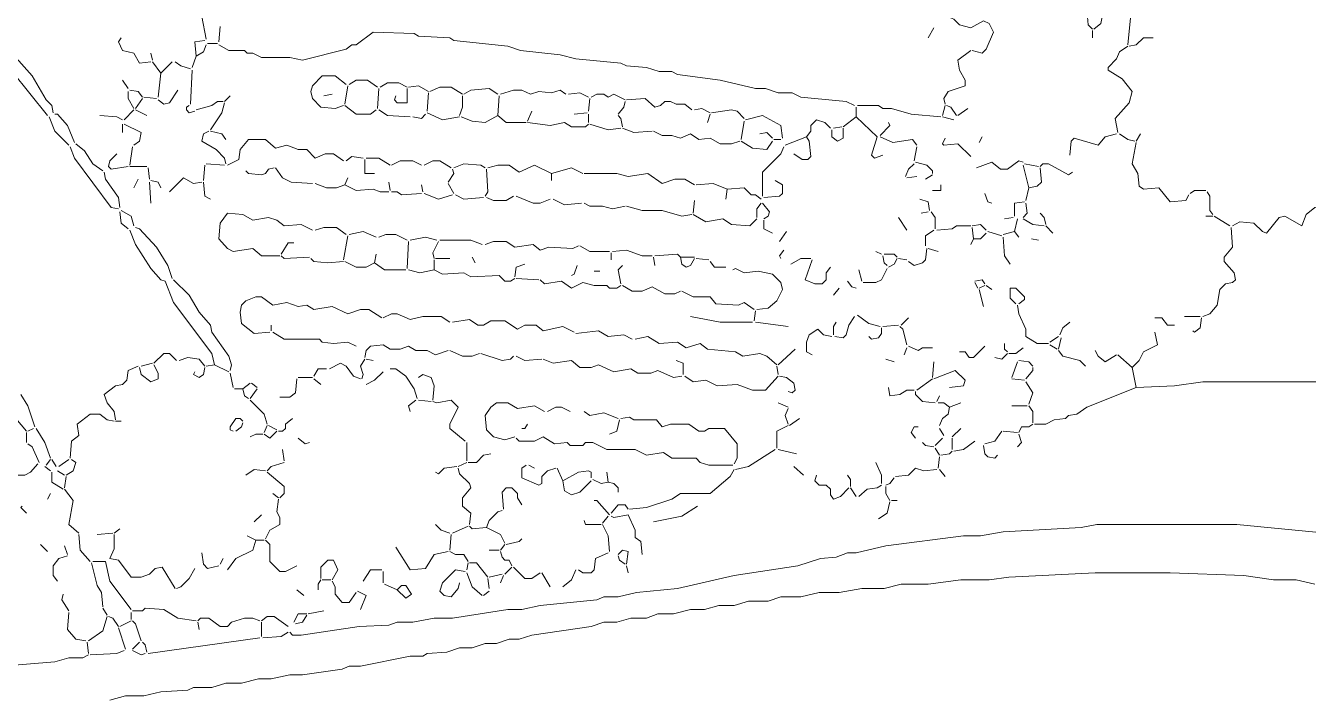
# Model space of a CAD drawing. Header units: millimetres. Extents: x 0 to 150953, y 0 to 85148.
# Drawn here: x 95980 to 123278, y 30010 to 44307 of the extents above; entities that cross this region are included whole.
import ezdxf

# ---------------------------------------------------------------- set-up
doc = ezdxf.new("R2010")
doc.units = ezdxf.units.MM
doc.layers.add('LINEWORK', color=7, linetype='CONTINUOUS', lineweight=0, plot=False)

msp = doc.modelspace()

# ---------------------------------------------------------------- linework, layer by layer
at = {"layer": 'LINEWORK'}
for points in [[(118532.496, 45014.627), (118592.752, 44321.632), (118683.143, 44231.241)], [(119044.707, 44773.586), (118894.059, 44532.542), (118863.925, 44351.76), (118713.277, 44231.241)], [(99731.206, 44502.413), (99821.596, 44020.328)], [(115429.074, 44713.323), (115519.465, 44532.542), (115730.38, 44442.151), (115850.894, 44321.632), (116091.943, 44261.369), (116363.116, 44412.023), (116483.63, 44351.76), (116574.02, 44170.979), (116423.373, 43809.415), (116332.982, 43719.024), (116122.066, 43779.287)], [(100122.892, 44291.501), (100092.769, 43960.068)], [(115308.549, 44261.369), (115188.035, 44050.459)], [(119496.661, 44472.282), (119436.404, 43899.806)], [(98013.78, 44050.459), (97953.512, 43960.068), (98043.903, 43779.287), (98284.952, 43719.024), (98405.466, 43508.114), (98646.516, 43538.243)], [(99791.462, 43990.197), (99580.547, 43960.068), (99610.681, 43658.765)], [(100092.769, 43899.806), (100303.673, 43779.287), (100635.114, 43779.287), (100695.371, 43719.024), (100815.895, 43719.024), (100996.677, 43628.634), (101599.279, 43628.634), (101870.451, 43568.374), (102804.493, 43809.415), (102925.007, 43899.806), (103015.398, 43899.806), (103376.961, 44170.979), (104250.746, 44140.85), (104341.137, 44080.588), (105003.996, 44050.459), (105094.387, 43990.197), (106239.344, 43869.678), (106510.517, 43779.287), (107354.157, 43688.896), (107685.597, 43598.505), (108649.763, 43508.114), (108770.287, 43447.852), (109192.107, 43417.724), (109463.28, 43327.333), (109734.452, 43327.333), (109854.977, 43267.07), (110758.885, 43146.551), (111512.135, 42965.769), (111723.05, 42965.769), (111994.223, 42875.379), (112295.529, 42875.379), (112476.311, 42784.988), (113440.476, 42694.597), (113621.257, 42604.206)], [(118683.143, 44201.11), (118683.143, 44050.459)], [(119978.749, 44050.459), (119767.833, 44050.459), (119617.185, 43899.806), (119466.527, 43869.678)], [(95723.876, 43688.896), (96115.573, 43236.942), (96416.868, 42724.725), (96537.393, 42604.206), (96567.527, 42453.553)], [(98646.516, 43719.024), (98676.639, 43568.374)], [(99821.596, 43899.806), (99761.328, 43749.156), (99610.681, 43658.765)], [(99851.719, 43929.937), (100062.635, 43929.937)], [(116091.943, 43779.287), (115820.771, 43568.374)], [(119436.404, 43869.678), (119255.622, 43749.156), (119195.354, 43598.505), (119014.573, 43417.724), (119014.573, 43357.461), (119315.879, 43176.68), (119526.795, 42905.507), (119466.527, 42664.466), (119165.231, 42333.034), (119225.488, 42031.73)], [(95573.228, 43568.374), (95693.742, 43327.333), (96447.002, 42393.293)], [(98676.639, 43538.243), (98857.42, 43297.202)], [(99098.47, 43538.243), (98857.42, 43297.202)], [(99158.727, 43538.243), (99279.251, 43447.852), (99490.156, 43387.592)], [(99610.681, 43658.765), (99520.29, 43417.724)], [(115820.771, 43568.374), (115850.894, 43357.461), (115971.419, 43146.551), (115971.419, 43026.029), (115609.855, 42905.507), (115519.465, 42754.857), (115549.599, 42634.335)], [(98043.903, 43146.551), (98164.428, 42965.769)], [(98857.42, 43297.202), (98797.163, 42784.988)], [(99520.29, 43357.461), (99490.156, 42634.335)], [(102804.493, 43056.16), (102563.444, 43236.942), (102292.271, 43236.942), (102081.367, 43026.029), (102051.233, 42905.507), (102081.367, 42754.857), (102262.148, 42574.075), (102563.444, 42543.944), (102744.225, 42604.206)], [(102864.75, 43056.16), (103015.398, 43146.551), (103256.447, 43146.551), (103467.352, 42995.898)], [(98164.428, 42905.507), (98164.428, 42754.857), (98284.952, 42543.944)], [(98194.562, 42935.638), (98375.343, 42905.507), (98465.734, 42784.988)], [(99218.984, 42935.638), (99038.202, 42664.466), (98917.688, 42634.335), (98797.163, 42724.725)], [(102834.616, 43026.029), (102774.359, 42634.335)], [(103497.486, 42965.769), (103467.352, 42543.944)], [(103527.62, 42995.898), (103678.268, 43086.289), (103919.306, 43086.289), (104100.088, 42995.898)], [(104100.088, 42965.769), (104100.088, 42664.466), (103889.183, 42664.466), (103828.915, 42724.725), (103859.049, 42815.116)], [(104130.222, 42995.898), (104341.137, 43026.029), (104552.042, 42905.507)], [(104552.042, 42875.379), (104521.919, 42483.684)], [(104582.176, 42905.507), (104793.091, 42995.898), (105034.13, 42995.898), (105275.168, 42845.247)], [(105305.302, 42845.247), (105455.95, 42935.638), (105847.647, 42965.769), (106028.429, 42845.247)], [(106088.686, 42845.247), (106359.858, 42935.638), (106540.64, 42935.638), (106721.421, 42845.247), (106902.203, 42905.507), (107173.375, 42875.379), (107354.157, 42935.638), (107474.682, 42845.247)], [(107534.939, 42845.247), (107775.988, 42875.379), (107956.77, 42784.988)], [(98465.734, 42754.857), (98315.075, 42543.944)], [(98495.857, 42784.988), (98767.029, 42754.857)], [(99460.033, 42604.206), (99399.765, 42574.075), (99399.765, 42513.815), (99460.033, 42453.553), (99580.547, 42483.684)], [(100183.16, 42694.597), (100062.635, 42694.597), (99942.11, 42604.206), (99610.681, 42513.815)], [(100213.283, 42664.466), (100153.026, 42453.553), (99911.987, 42091.99)], [(100333.807, 42815.116), (100213.283, 42694.597)], [(102503.187, 42845.247), (102322.405, 42815.116)], [(102774.359, 42604.206), (103015.398, 42423.425), (103316.704, 42423.425), (103437.229, 42513.815)], [(105275.168, 42815.116), (105275.168, 42574.075), (105214.911, 42393.293)], [(106058.563, 42815.116), (106028.429, 42393.293)], [(107986.893, 42754.857), (107956.77, 42483.684)], [(108017.027, 42784.988), (108137.552, 42845.247), (108288.199, 42845.247), (108378.59, 42784.988), (108499.115, 42845.247), (108740.153, 42724.725)], [(108740.153, 42694.597), (108710.019, 42574.075), (108589.506, 42423.425)], [(108770.287, 42724.725), (109161.973, 42754.857), (109372.889, 42574.075), (109493.414, 42604.206), (109583.805, 42694.597), (109704.318, 42694.597), (109824.843, 42634.335), (110005.625, 42634.335), (110156.272, 42513.815)], [(113681.514, 42604.206), (114133.468, 42604.206), (114223.859, 42543.944), (114404.641, 42543.944), (114826.472, 42423.425), (115459.208, 42363.162)], [(115549.599, 42604.206), (115489.331, 42393.293)], [(115579.721, 42604.206), (115670.112, 42574.075), (115790.637, 42393.293)], [(96477.136, 42363.162), (96597.65, 42061.861), (96898.956, 41760.558)], [(96597.65, 42423.425), (96657.918, 42423.425), (96868.822, 42182.381), (97019.481, 41820.817)], [(97561.826, 42393.293), (97923.389, 42363.162), (98043.903, 42302.903)], [(98284.952, 42513.815), (98074.037, 42302.903)], [(98315.075, 42513.815), (98556.125, 42393.293)], [(103497.486, 42513.815), (103678.268, 42393.293), (104160.356, 42363.162)], [(104491.785, 42423.425), (104401.394, 42333.034), (104220.612, 42363.162)], [(104521.919, 42453.553), (104853.348, 42302.903), (105214.911, 42363.162)], [(106028.429, 42393.293), (105757.256, 42242.643), (105486.084, 42272.771), (105245.045, 42363.162)], [(106028.429, 42393.293), (106209.21, 42242.643), (106631.031, 42242.643)], [(106751.555, 42483.684), (106661.165, 42272.771)], [(107926.636, 42453.553), (107655.464, 42423.425)], [(107956.77, 42423.425), (107956.77, 42242.643)], [(108589.506, 42393.293), (108649.763, 42333.034), (108679.896, 42152.252)], [(110216.54, 42513.815), (110367.188, 42543.944), (110547.97, 42453.553)], [(110547.97, 42423.425), (110487.713, 42242.643)], [(110578.104, 42453.553), (110999.924, 42513.815), (111120.449, 42483.684), (111271.096, 42333.034)], [(111301.23, 42302.903), (111662.793, 42393.293), (112054.48, 42182.381), (112084.614, 41911.208)], [(113651.391, 42363.162), (113380.219, 42152.252)], [(113651.391, 42574.075), (113651.391, 42363.162)], [(113651.391, 42363.162), (114103.345, 41941.339)], [(115489.331, 42363.162), (115730.38, 42302.903)], [(116031.676, 42543.944), (115820.771, 42393.293)], [(98043.903, 42212.512), (98043.903, 42031.73)], [(98074.037, 42212.512), (98435.6, 42031.73), (98405.466, 41850.948), (98284.952, 41760.558)], [(99881.853, 42061.861), (99761.328, 42001.599), (99731.206, 41850.948), (100032.501, 41670.167), (100213.283, 41489.385), (100243.416, 41368.863)], [(99911.987, 42061.861), (100153.026, 42001.599), (100243.416, 41881.08)], [(106661.165, 42242.643), (107143.253, 42182.381), (107444.548, 42242.643), (107595.207, 42152.252), (107896.502, 42152.252), (107956.77, 42212.512)], [(107986.893, 42212.512), (108378.59, 42091.99), (108649.763, 42122.121)], [(108679.896, 42122.121), (108920.935, 42031.73), (109312.632, 42061.861)], [(109342.755, 42061.861), (109523.537, 41971.47), (109734.452, 41971.47), (109915.234, 41911.208), (110126.15, 42001.599)], [(111271.096, 42272.771), (111210.839, 41881.08)], [(113109.047, 42122.121), (112988.522, 42242.643), (112807.74, 42302.903), (112687.215, 42182.381), (112687.215, 42061.861), (112596.825, 41941.339)], [(113139.169, 42091.99), (113139.169, 41941.339), (113259.694, 41850.948)], [(113350.085, 42152.252), (113169.303, 42122.121)], [(113380.219, 42122.121), (113380.219, 41911.208), (113259.694, 41850.948)], [(114344.384, 42242.643), (114374.518, 42182.381), (114163.602, 41971.47)], [(97049.604, 41790.689), (97230.386, 41640.036), (97411.167, 41368.863), (97622.083, 41218.213)], [(102744.225, 41429.126), (102533.321, 41579.776), (102352.539, 41579.776), (102141.624, 41489.385), (101960.842, 41670.167), (101780.06, 41670.167), (101539.022, 41760.558), (101297.972, 41700.298), (101087.068, 41881.08), (100725.505, 41881.08), (100544.723, 41670.167), (100514.589, 41459.254), (100273.55, 41338.735)], [(110126.15, 42001.599), (110306.931, 41881.08), (110547.97, 41911.208), (110758.885, 41790.689), (110999.924, 41790.689), (111180.705, 41850.948)], [(111210.839, 41850.948), (111451.878, 41700.298), (111753.184, 41670.167), (111873.698, 41850.948)], [(111602.526, 42001.599), (111753.184, 42031.73), (111873.698, 41911.208)], [(111903.832, 41881.08), (112054.48, 41881.08)], [(112596.825, 41941.339), (112144.87, 41760.558)], [(112596.825, 41941.339), (112657.092, 41850.948), (112687.215, 41519.516), (112626.958, 41459.254), (112506.434, 41459.254), (112325.652, 41579.776)], [(114103.345, 41941.339), (113982.821, 41549.645), (114043.078, 41489.385), (114223.859, 41549.645)], [(114163.602, 41941.339), (114434.775, 41820.817), (114856.595, 41881.08), (114946.986, 41760.558)], [(115549.599, 41911.208), (115489.331, 41790.689), (115519.465, 41760.558), (115820.771, 41790.689), (116091.943, 41519.516)], [(116332.982, 41941.339), (116272.725, 41820.817)], [(119195.354, 42001.599), (118954.316, 41941.339), (118803.668, 41760.558), (118291.446, 41911.208), (118231.189, 41850.948), (118201.055, 41549.645)], [(119255.622, 42001.599), (119436.404, 41881.08), (119587.051, 41850.948)], [(119617.185, 41820.817), (119526.795, 41368.863), (119647.308, 41157.953), (119677.442, 40886.781), (119767.833, 40826.518), (120099.262, 40856.649), (120340.312, 40555.346), (120671.741, 40585.477), (120731.998, 40705.999)], [(119707.576, 42001.599), (119617.185, 41850.948)], [(96929.09, 41730.426), (97019.481, 41489.385), (97802.864, 40434.827), (97953.512, 40404.695)], [(97923.389, 41579.776), (97772.73, 41429.126), (97742.608, 41308.604)], [(98254.819, 41730.426), (98194.562, 41338.735)], [(103166.057, 41489.385), (102925.007, 41519.516), (102804.493, 41429.126)], [(112114.748, 41730.426), (112054.48, 41579.776), (111662.793, 41188.082), (111662.793, 40675.868)], [(114946.986, 41730.426), (114886.729, 41429.126)], [(97742.608, 41308.604), (97802.864, 41248.344), (98164.428, 41308.604)], [(98194.562, 41308.604), (98556.125, 41308.604)], [(98586.248, 41278.472), (98616.382, 41037.431)], [(99791.462, 41338.735), (99761.328, 41007.3)], [(99821.596, 41368.863), (100213.283, 41338.735)], [(101267.849, 41278.472), (101147.325, 41248.344), (101087.068, 41157.953), (100996.677, 41127.822), (100725.505, 41157.953), (100665.237, 41218.213)], [(101297.972, 41278.472), (101448.631, 41067.562), (101629.413, 40977.171), (102081.367, 40947.04)], [(103196.18, 41459.254), (103196.18, 41157.953), (103407.095, 41157.953)], [(103226.313, 41489.385), (103497.486, 41489.385), (103738.524, 41338.735)], [(103768.658, 41338.735), (103949.44, 41429.126), (104220.612, 41429.126), (104401.394, 41338.735)], [(104461.651, 41338.735), (104642.433, 41429.126), (104793.091, 41429.126), (105034.13, 41278.472)], [(105064.264, 41248.344), (105094.387, 41157.953), (104973.873, 40977.171)], [(105094.387, 41278.472), (105305.302, 41368.863), (105666.866, 41338.735), (105757.256, 41278.472)], [(105787.39, 41248.344), (105817.513, 40766.259), (105757.256, 40675.868)], [(105817.513, 41278.472), (106028.429, 41338.735), (106269.467, 41338.735), (106480.383, 41188.082)], [(106480.383, 41188.082), (106811.812, 41338.735), (107173.375, 41157.953)], [(107173.375, 41157.953), (107595.207, 41278.472), (107836.245, 41157.953)], [(114886.729, 41368.863), (114766.204, 41248.344), (114705.947, 41097.691)], [(114916.863, 41398.994), (115157.901, 41338.735), (115278.426, 41218.213), (115278.426, 41157.953)], [(117206.756, 41398.994), (117116.365, 41429.126), (116875.327, 41248.344), (116724.679, 41248.344), (116543.898, 41398.994), (116212.457, 41278.472)], [(117206.756, 41338.735), (117327.281, 40856.649)], [(117236.89, 41368.863), (117538.197, 41308.604)], [(117568.319, 41278.472), (117598.453, 40977.171), (117508.063, 40886.781), (117327.281, 40856.649)], [(117568.319, 41308.604), (117628.587, 41368.863), (117749.101, 41368.863), (118170.932, 41127.822), (118261.323, 41188.082)], [(97652.217, 41188.082), (97682.34, 41037.431), (97953.512, 40645.737), (97983.646, 40434.827)], [(98375.343, 41037.431), (98284.952, 40856.649)], [(98616.382, 40977.171), (98646.516, 40525.217)], [(98646.516, 41007.3), (98797.163, 40977.171), (98857.42, 40856.649)], [(99731.206, 40977.171), (99550.424, 40947.04), (99339.508, 41067.562), (99038.202, 40766.259)], [(99761.328, 40977.171), (99791.462, 40675.868), (99911.987, 40615.608)], [(102834.616, 41067.562), (102774.359, 40916.909)], [(103708.401, 40977.171), (103738.524, 40796.39)], [(107173.375, 41157.953), (107173.375, 41007.3)], [(107866.379, 41157.953), (108559.372, 41157.953), (108800.41, 41097.691), (109222.241, 41157.953), (109523.537, 40947.04), (109794.709, 41037.431), (110005.625, 41037.431), (110216.54, 40916.909)], [(111933.966, 41007.3), (112084.614, 40916.909), (112084.614, 40736.127), (112024.357, 40675.868), (111692.916, 40645.737)], [(114946.986, 41097.691), (114736.081, 41067.562)], [(115278.426, 41127.822), (115127.767, 41037.431)], [(102141.624, 40947.04), (102382.662, 40856.649), (102593.578, 40856.649), (102774.359, 40916.909)], [(102774.359, 40916.909), (103015.398, 40796.39), (103376.961, 40826.518), (103527.62, 40766.259), (103708.401, 40766.259)], [(103768.658, 40766.259), (103889.183, 40766.259), (103979.574, 40705.999), (104401.394, 40736.127)], [(104401.394, 40916.909), (104431.528, 40766.259)], [(104461.651, 40736.127), (104762.957, 40615.608), (105064.264, 40705.999)], [(104973.873, 40947.04), (105094.387, 40736.127)], [(105124.521, 40705.999), (105305.302, 40615.608), (105727.122, 40645.737)], [(106359.858, 40675.868), (106209.21, 40585.477), (105938.038, 40585.477), (105787.39, 40645.737)], [(106420.126, 40675.868), (106781.689, 40525.217), (106932.337, 40525.217), (107143.253, 40615.608)], [(110246.663, 40916.909), (110608.227, 40947.04), (110909.533, 40826.518)], [(110909.533, 40826.518), (110879.399, 40615.608)], [(110909.533, 40826.518), (111271.096, 40856.649), (111421.744, 40705.999), (111512.135, 40705.999), (111632.659, 40615.608)], [(115459.208, 40916.909), (115459.208, 40796.39), (115278.426, 40796.39)], [(116393.239, 40736.127), (116453.507, 40555.346), (116543.898, 40525.217)], [(117327.281, 40856.649), (117267.024, 40585.477)], [(121093.561, 40796.39), (120852.523, 40796.39), (120762.132, 40736.127)], [(121123.695, 40766.259), (121183.952, 40675.868), (121183.952, 40374.564), (121244.22, 40284.173)], [(107203.509, 40615.608), (107444.548, 40495.086), (107806.111, 40525.217)], [(107866.379, 40525.217), (107986.893, 40464.955), (108258.065, 40464.955), (108468.981, 40404.695), (108740.153, 40464.955)], [(108770.287, 40464.955), (109101.717, 40374.564), (109523.537, 40374.564), (109945.368, 40254.045), (110156.272, 40284.173)], [(110216.54, 40585.477), (110186.406, 40314.305)], [(111632.659, 40525.217), (111542.269, 40404.695), (111542.269, 40223.914)], [(111662.793, 40525.217), (111813.441, 40344.436), (111783.307, 40254.045), (111692.916, 40193.783)], [(115007.254, 40615.608), (115188.035, 40555.346), (115218.158, 40374.564)], [(117236.89, 40555.346), (117025.975, 40525.217), (117025.975, 40254.045)], [(117267.024, 40525.217), (117297.147, 40314.305), (117206.756, 40223.914)], [(123714.895, 40645.737), (123564.247, 40464.955), (123413.6, 40434.827), (123232.818, 40284.173), (123142.427, 40043.132), (122780.864, 40254.045), (122660.339, 40223.914), (122389.167, 39892.482), (122298.776, 39922.61), (122117.994, 40103.392), (121816.688, 40133.523), (121666.04, 40043.132)], [(97983.646, 40344.436), (98013.78, 40103.392), (98164.428, 39982.872)], [(98013.78, 40374.564), (98224.685, 40254.045), (98284.952, 40043.132)], [(102081.367, 39952.741), (101840.317, 40073.263), (101478.754, 40043.132), (101328.106, 40163.654), (101147.325, 40223.914), (100815.895, 40163.654), (100604.98, 40284.173), (100273.55, 40314.305), (100122.892, 40103.392), (100092.769, 39771.96), (100273.55, 39561.047), (100394.064, 39500.787), (100815.895, 39561.047), (100996.677, 39410.396), (101388.363, 39410.396)], [(110186.406, 40284.173), (110457.579, 40133.523), (110819.142, 40193.783), (110999.924, 40073.263), (111391.621, 40043.132), (111542.269, 40193.783)], [(111692.916, 40163.654), (111692.916, 39982.872), (111873.698, 39892.482)], [(114555.3, 40223.914), (114736.081, 39952.741)], [(115188.035, 40344.436), (115037.377, 40314.305)], [(115248.292, 40344.436), (115338.683, 40223.914), (115338.683, 39982.872)], [(116995.852, 40223.914), (116815.07, 40193.783)], [(117086.242, 40193.783), (117025.975, 39922.61)], [(117206.756, 40193.783), (117417.672, 40073.263), (117658.71, 40043.132)], [(117568.319, 40314.305), (117658.71, 40223.914), (117688.844, 40073.263)], [(121093.561, 40254.045), (121244.22, 40254.045)], [(121274.343, 40254.045), (121605.783, 40043.132)], [(98194.562, 39952.741), (98315.075, 39651.438), (98646.516, 39139.224), (98857.42, 38898.183), (98947.811, 38868.051)], [(98315.075, 40013.001), (98405.466, 39982.872), (98767.029, 39591.178), (99008.079, 39199.484), (99098.47, 38928.311)], [(102141.624, 39952.741), (102322.405, 40013.001), (102593.578, 40013.001), (102804.493, 39862.35)], [(102864.75, 39862.35), (103166.057, 39922.61), (103437.229, 39802.091)], [(103497.486, 39802.091), (103648.134, 39862.35), (103859.049, 39862.35), (104100.088, 39741.828)], [(112175.004, 39922.61), (112024.357, 39711.7)], [(115308.549, 39952.741), (115127.767, 39832.219), (115127.767, 39621.309)], [(116091.943, 40043.132), (115790.637, 40043.132), (115700.246, 39982.872), (115368.817, 39952.741)], [(116122.066, 40043.132), (116302.848, 40073.263), (116423.373, 39952.741)], [(116122.066, 40013.001), (116152.2, 39771.96)], [(116423.373, 39892.482), (116302.848, 39771.96), (116152.2, 39771.96)], [(116453.507, 39922.61), (116754.802, 39832.219)], [(117025.975, 39922.61), (116784.936, 39862.35)], [(117025.975, 39922.61), (117116.365, 39802.091)], [(117688.844, 40043.132), (117839.492, 39892.482)], [(121635.906, 40013.001), (121666.04, 39591.178), (121485.259, 39380.265), (121485.259, 39289.874), (121696.174, 39048.833), (121726.297, 38898.183), (121666.04, 38837.923), (121515.393, 38807.789), (121394.868, 38687.27), (121334.611, 38355.835), (121183.952, 38175.053), (121033.304, 38114.797)], [(101689.67, 39681.569), (101569.145, 39681.569), (101418.497, 39440.528)], [(102834.616, 39832.219), (102744.225, 39320.006)], [(104130.222, 39711.7), (104100.088, 39139.224)], [(104160.356, 39741.828), (104491.785, 39802.091), (104732.823, 39741.828)], [(104762.957, 39711.7), (104642.433, 39470.656), (104672.567, 39350.137)], [(104793.091, 39741.828), (105455.95, 39741.828), (105696.999, 39651.438)], [(105757.256, 39651.438), (105938.038, 39711.7), (106209.21, 39711.7), (106389.992, 39591.178), (106781.689, 39651.438), (106932.337, 39530.918)], [(107745.854, 39621.309), (107625.33, 39561.047), (107113.119, 39591.178), (106932.337, 39530.918)], [(107775.988, 39621.309), (107986.893, 39500.787), (108408.724, 39500.787)], [(116152.2, 39771.96), (116091.943, 39651.438)], [(116784.936, 39802.091), (116815.07, 39410.396), (116935.584, 39229.615)], [(117387.538, 39771.96), (117538.197, 39741.828)], [(101418.497, 39410.396), (101478.754, 39350.137), (102021.099, 39380.265)], [(102051.233, 39350.137), (102111.49, 39289.874), (102412.796, 39259.746), (102744.225, 39289.874)], [(103437.229, 39440.528), (103407.095, 39259.746)], [(104672.567, 39320.006), (104672.567, 39109.093)], [(104702.7, 39350.137), (105003.996, 39350.137)], [(105486.084, 39380.265), (105546.341, 39259.746)], [(108438.847, 39470.656), (108438.847, 39320.006)], [(108468.981, 39500.787), (108770.287, 39530.918), (109101.717, 39410.396), (109312.632, 39410.396)], [(109342.755, 39380.265), (109372.889, 39199.484)], [(109372.889, 39410.396), (109854.977, 39440.528), (109915.234, 39380.265)], [(109915.234, 39380.265), (110216.54, 39380.265)], [(109915.234, 39380.265), (109945.368, 39229.615), (110035.759, 39169.355), (110126.15, 39199.484), (110216.54, 39350.137)], [(110246.663, 39350.137), (110517.836, 39320.006)], [(112114.748, 39530.918), (112024.357, 39410.396), (112054.48, 39350.137)], [(112687.215, 39350.137), (112476.311, 39350.137), (112265.395, 39229.615)], [(112717.349, 39320.006), (112566.702, 38898.183)], [(114073.212, 39500.787), (114193.736, 39440.528)], [(114223.859, 39410.396), (114253.993, 39259.746), (114314.25, 39199.484)], [(114253.993, 39440.528), (114464.909, 39440.528), (114525.166, 39380.265)], [(114525.166, 39350.137), (114464.909, 39229.615), (114344.384, 39169.355)], [(114555.3, 39350.137), (114736.081, 39320.006)], [(115157.901, 39561.047), (115127.767, 39320.006), (115067.511, 39259.746), (114886.729, 39199.484), (114766.204, 39289.874)], [(115188.035, 39561.047), (115398.94, 39500.787)], [(102774.359, 39289.874), (103015.398, 39169.355), (103226.313, 39169.355), (103407.095, 39259.746)], [(103407.095, 39259.746), (103618.011, 39109.093), (104069.965, 39109.093)], [(104130.222, 39109.093), (104371.26, 39048.833), (104672.567, 39109.093)], [(104672.567, 39109.093), (104853.348, 39018.702), (105305.302, 39048.833), (105455.95, 38958.442), (106058.563, 38988.573), (106179.076, 38868.051), (106299.601, 38868.051), (106389.992, 38928.311)], [(106600.908, 39229.615), (106420.126, 39169.355), (106389.992, 38958.442)], [(107715.72, 39199.484), (107655.464, 39018.702), (107595.207, 38988.573)], [(108077.284, 39078.964), (108197.808, 39078.964)], [(108679.896, 39199.484), (108589.506, 39109.093), (108649.763, 38807.789)], [(110547.97, 39289.874), (110638.36, 39169.355), (110879.399, 39169.355)], [(111030.058, 39109.093), (111090.315, 39139.224), (111271.096, 39048.833), (111572.403, 39078.964), (111873.698, 39018.702), (112054.48, 38837.923), (112084.614, 38687.27), (111964.089, 38446.226), (111783.307, 38295.578), (111542.269, 38265.444)], [(113109.047, 39169.355), (113018.656, 39048.833), (113018.656, 38898.183), (112928.265, 38807.789), (112777.606, 38807.789)], [(113711.648, 39109.093), (113771.905, 38868.051)], [(114314.25, 39139.224), (114193.736, 38898.183), (114073.212, 38837.923), (113802.039, 38837.923)], [(98947.811, 38868.051), (99128.593, 38416.097), (99942.11, 37331.408), (100002.378, 37090.364)], [(99128.593, 38898.183), (99460.033, 38566.751), (99670.938, 38205.187), (99911.987, 37934.015), (99942.11, 37783.362), (100303.673, 37271.145), (100363.941, 37090.364), (100333.807, 36969.844)], [(106420.126, 38928.311), (106902.203, 38898.183)], [(106932.337, 38898.183), (107022.728, 38807.789), (107384.291, 38868.051), (107595.207, 38717.398)], [(108649.763, 38777.661), (108559.372, 38717.398), (108408.724, 38717.398), (108348.456, 38777.661), (108077.284, 38777.661), (107836.245, 38837.923), (107595.207, 38717.398)], [(108679.896, 38777.661), (108890.801, 38657.141), (109101.717, 38657.141), (109312.632, 38747.532), (109583.805, 38596.879), (109794.709, 38596.879), (109915.234, 38657.141)], [(112566.702, 38898.183), (112777.606, 38807.789)], [(113470.61, 38868.051), (113561.001, 38747.532), (113651.391, 38717.398)], [(116182.334, 38868.051), (116332.982, 38898.183), (116393.239, 38807.789)], [(116182.334, 38837.923), (116242.591, 38717.398)], [(116393.239, 38777.661), (116272.725, 38717.398)], [(116423.373, 38777.661), (116543.898, 38687.27)], [(101780.06, 38325.707), (101539.022, 38416.097), (101237.715, 38355.835), (100996.677, 38536.617), (100876.152, 38536.617), (100665.237, 38446.226), (100574.846, 38355.835), (100544.723, 38205.187), (100574.846, 37964.143), (100846.018, 37753.233), (101177.459, 37783.362)], [(109945.368, 38657.141), (110186.406, 38536.617), (110547.97, 38536.617)], [(110547.97, 38536.617), (110668.494, 38385.969), (111150.571, 38355.835), (111271.096, 38416.097), (111482.012, 38265.444)], [(113289.828, 38717.398), (113169.303, 38566.751)], [(116272.725, 38687.27), (116363.116, 38325.707)], [(117056.109, 38385.969), (116935.584, 38506.488), (116935.584, 38717.398), (117056.109, 38717.398), (117236.89, 38536.617), (117236.89, 38476.36), (117116.365, 38385.969)], [(101780.06, 38325.707), (101960.842, 38355.835), (102111.49, 38265.444), (102503.187, 38325.707), (102834.616, 38175.053)], [(102834.616, 38175.053), (103105.789, 38265.444), (103286.57, 38265.444), (103557.743, 38084.663)], [(111512.135, 38235.316), (111482.012, 38024.406)], [(117086.242, 38355.835), (117116.365, 38175.053), (117267.024, 37843.624), (117267.024, 37692.971), (117508.063, 37542.318), (117749.101, 37542.318)], [(103587.877, 38084.663), (103768.658, 38175.053), (103889.183, 38175.053), (104160.356, 38054.534), (104431.528, 38114.797), (104823.214, 38114.797), (105003.996, 37994.272)], [(105064.264, 37994.272), (105425.827, 38054.534), (105606.609, 37934.015), (105727.122, 37934.015), (105877.781, 38024.406), (106179.076, 38024.406), (106450.249, 37843.624), (106600.908, 37934.015), (106841.946, 37934.015), (106992.594, 37813.49), (107414.425, 37903.881), (107655.464, 37783.362)], [(110126.15, 38114.797), (110758.885, 37994.272), (111451.878, 37994.272)], [(111512.135, 37994.272), (112205.138, 37903.881)], [(113229.56, 37994.272), (113169.303, 37903.881), (113169.303, 37723.099)], [(113621.257, 38114.797), (113500.733, 37934.015), (113440.476, 37723.099), (113380.219, 37662.842), (113199.437, 37692.971)], [(113681.514, 38144.925), (113922.564, 37964.143), (114163.602, 37903.881)], [(114766.204, 38084.663), (114615.556, 37934.015)], [(118201.055, 37994.272), (118050.408, 37873.752), (117990.151, 37723.099)], [(120008.872, 38084.663), (120159.53, 38084.663), (120280.044, 37934.015), (120430.703, 37934.015)], [(120641.607, 38114.797), (120973.048, 38114.797)], [(121003.171, 38084.663), (120973.048, 37873.752), (120852.523, 37783.362), (120822.389, 37813.49)], [(101207.582, 37934.015), (101207.582, 37813.49)], [(101237.715, 37783.362), (101478.754, 37632.708), (102232.014, 37632.708), (102292.271, 37572.452), (102533.321, 37542.318), (102834.616, 37572.452), (103015.398, 37482.061)], [(107685.597, 37753.233), (108167.674, 37813.49), (108378.59, 37692.971), (108710.019, 37723.099), (108890.801, 37632.708)], [(108951.069, 37632.708), (109222.241, 37692.971), (109463.28, 37542.318), (109854.977, 37572.452), (110035.759, 37451.927), (110337.054, 37542.318), (110487.713, 37421.798), (111090.315, 37361.536), (111240.962, 37271.145), (111602.526, 37331.408), (111753.184, 37271.145), (111964.089, 37090.364)], [(112837.874, 37843.624), (112657.092, 37723.099), (112596.825, 37572.452), (112596.825, 37361.536), (112717.349, 37301.279)], [(112837.874, 37843.624), (112958.388, 37723.099), (113139.169, 37692.971)], [(114193.736, 37873.752), (114193.736, 37753.233), (114133.468, 37662.842), (113982.821, 37632.708), (113922.564, 37692.971)], [(114555.3, 37934.015), (114223.859, 37903.881)], [(114585.423, 37903.881), (114645.69, 37843.624), (114736.081, 37512.189)], [(117960.017, 37692.971), (117779.235, 37572.452)], [(120008.872, 37783.362), (120069.139, 37512.189), (119767.833, 37361.536), (119677.442, 37180.754), (119526.795, 37030.107)], [(103587.877, 37512.189), (103316.704, 37482.061), (103226.313, 37391.67), (103196.18, 37241.017)], [(103587.877, 37512.189), (103738.524, 37421.798), (103949.44, 37421.798), (104130.222, 37482.061), (104280.869, 37391.67), (104521.919, 37391.67), (104702.7, 37301.279), (104973.873, 37391.67)], [(112355.786, 37421.798), (111994.223, 37090.364)], [(114736.081, 37451.927), (114675.813, 37301.279)], [(114766.204, 37482.061), (114977.12, 37391.67), (115067.511, 37451.927), (115278.426, 37451.927)], [(116393.239, 37482.061), (116152.2, 37241.017), (116061.81, 37241.017), (115971.419, 37361.536), (115850.894, 37361.536)], [(116815.07, 37542.318), (116815.07, 37421.798), (116875.327, 37361.536)], [(117206.756, 37451.927), (117056.109, 37331.408)], [(117779.235, 37512.189), (117929.883, 37421.798)], [(118020.274, 37662.842), (117960.017, 37421.798)], [(99188.861, 37180.754), (99038.202, 37331.408), (98917.688, 37331.408), (98706.773, 37120.498)], [(99249.117, 37180.754), (99429.899, 37241.017), (99670.938, 37210.888), (99791.462, 37060.235)], [(103196.18, 37210.888), (103105.789, 37060.235), (103166.057, 36879.453), (103135.923, 36789.063)], [(103226.313, 37210.888), (103376.961, 37180.754)], [(105003.996, 37391.67), (105275.168, 37271.145), (105486.084, 37271.145), (105636.732, 37331.408)], [(105666.866, 37331.408), (106118.82, 37180.754), (106299.601, 37210.888), (106359.858, 37271.145)], [(106420.126, 37271.145), (106600.908, 37180.754), (106962.471, 37210.888)], [(106992.594, 37210.888), (107203.509, 37120.498), (107595.207, 37180.754), (107775.988, 37030.107), (108017.027, 37030.107), (108167.674, 37090.364), (108499.115, 36939.716), (108860.678, 36999.973), (109011.326, 36909.582), (109282.498, 36909.582), (109433.146, 36969.844), (109764.586, 36819.191), (109945.368, 36849.325)], [(109824.843, 37180.754), (109975.491, 37120.498), (109975.491, 36879.453)], [(114284.127, 37210.888), (114464.909, 37150.626)], [(115308.549, 37150.626), (115278.426, 36819.191)], [(116875.327, 37331.408), (116754.802, 37210.888), (116604.154, 37241.017)], [(116905.461, 37331.408), (117056.109, 37331.408)], [(117086.242, 37150.626), (116965.718, 36819.191)], [(117116.365, 37180.754), (117327.281, 37150.626), (117417.672, 37060.235)], [(117960.017, 37391.67), (118050.408, 37271.145), (118411.971, 37180.754), (118532.496, 37060.235)], [(118743.4, 37391.67), (118803.668, 37271.145), (118954.316, 37150.626), (119195.354, 37301.279)], [(119225.488, 37301.279), (119526.795, 37030.107)], [(98375.343, 37060.235), (98164.428, 36969.844), (98134.294, 36758.934), (98043.903, 36668.543), (97893.255, 36638.409), (97652.217, 36457.628), (97712.474, 36276.846), (97863.121, 36096.065), (97893.255, 35915.283)], [(98706.773, 37090.364), (98797.163, 36909.582), (98797.163, 36789.063), (98646.516, 36728.8), (98435.6, 36879.453), (98405.466, 37030.107)], [(98676.639, 37120.498), (98435.6, 37060.235)], [(99791.462, 37030.107), (99761.328, 36879.453), (99670.938, 36819.191), (99550.424, 36879.453), (99580.547, 36939.716)], [(100002.378, 37090.364), (99821.596, 37060.235)], [(100002.378, 37090.364), (100303.673, 36939.716)], [(100333.807, 36909.582), (100394.064, 36608.281)], [(102382.662, 36999.973), (102201.881, 36999.973), (102111.49, 36849.325)], [(102442.93, 36999.973), (102683.969, 37120.498), (102804.493, 37060.235), (102955.141, 36849.325), (103105.789, 36789.063)], [(103587.877, 36939.716), (103407.095, 36758.934), (103226.313, 36668.543)], [(103738.524, 36999.973), (103859.049, 36999.973), (104069.965, 36849.325), (104250.746, 36578.153), (104311.003, 36367.237)], [(104341.137, 36819.191), (104431.528, 36879.453), (104612.31, 36819.191), (104672.567, 36638.409), (104642.433, 36337.109)], [(111964.089, 37060.235), (111994.223, 36879.453)], [(115760.503, 36969.844), (115308.549, 36789.063)], [(115760.503, 36969.844), (115971.419, 36758.934)], [(117417.672, 37030.107), (117417.672, 36969.844), (117267.024, 36789.063)], [(119526.795, 37030.107), (119617.185, 36608.281)], [(100755.627, 36698.672), (100604.98, 36578.153)], [(100785.761, 36698.672), (100906.286, 36608.281)], [(101749.926, 36789.063), (101719.804, 36487.762), (101599.279, 36397.371), (101388.363, 36397.371)], [(101780.06, 36819.191), (102081.367, 36819.191)], [(102111.49, 36789.063), (102262.148, 36668.543)], [(110005.625, 36849.325), (110186.406, 36728.8), (110457.579, 36758.934), (110698.617, 36638.409), (111120.449, 36668.543), (111451.878, 36548.019), (111723.05, 36548.019), (111994.223, 36849.325)], [(112024.357, 36849.325), (112175.004, 36819.191), (112325.652, 36698.672), (112355.786, 36548.019), (112295.529, 36487.762), (112205.138, 36517.89)], [(114344.384, 36608.281), (114374.518, 36427.499), (114585.423, 36457.628), (114736.081, 36548.019), (114886.729, 36548.019)], [(115278.426, 36789.063), (114946.986, 36548.019)], [(115971.419, 36758.934), (115941.285, 36638.409), (115639.989, 36608.281)], [(116965.718, 36789.063), (117236.89, 36758.934)], [(117267.024, 36728.8), (117417.672, 36487.762), (117327.281, 36246.718)], [(119617.185, 36608.281), (118562.618, 36186.455), (118351.714, 36035.808), (118170.932, 36005.674), (118110.664, 35945.417), (117869.626, 35915.283), (117688.844, 35824.892), (117447.806, 35824.892)], [(119617.185, 36608.281), (120430.703, 36638.409), (121033.304, 36728.8), (123775.163, 36728.8), (125733.627, 36548.019), (126727.926, 36306.98)], [(95693.742, 36367.237), (95693.742, 36035.808), (95995.048, 35674.244)], [(95874.523, 36457.628), (96025.182, 36216.589), (96175.83, 35764.635)], [(100424.198, 36578.153), (100604.98, 36578.153)], [(100604.98, 36578.153), (100635.114, 36427.499), (100725.505, 36367.237)], [(100906.286, 36578.153), (100755.627, 36367.237)], [(100755.627, 36337.109), (101056.934, 36035.808), (101117.191, 35824.892)], [(104280.869, 36337.109), (104130.222, 36216.589), (104160.356, 36096.065)], [(104341.137, 36337.109), (104612.31, 36306.98)], [(104642.433, 36306.98), (104732.823, 36276.846), (105034.13, 36337.109), (105184.777, 36186.455), (105003.996, 35824.892), (105003.996, 35734.501), (105335.436, 35463.329)], [(114916.863, 36517.89), (114916.863, 36457.628), (115067.511, 36306.98), (115338.683, 36276.846)], [(115429.074, 36427.499), (115368.817, 36306.98)], [(97863.121, 35885.155), (97712.474, 35915.283), (97561.826, 36035.808), (97350.91, 36035.808), (97079.738, 35824.892), (97109.872, 35583.854)], [(107022.728, 36096.065), (106811.812, 36216.589), (106450.249, 36156.327), (106239.344, 36276.846), (105998.295, 36276.846), (105877.781, 36186.455), (105757.256, 36005.674), (105787.39, 35704.373), (105938.038, 35553.72), (106179.076, 35493.463), (106389.992, 35553.72)], [(107082.985, 36096.065), (107263.766, 36186.455), (107384.291, 36186.455), (107565.073, 36096.065)], [(107866.379, 36096.065), (107986.893, 36005.674), (108288.199, 36065.936), (108589.506, 35945.417)], [(111994.223, 36276.846), (112205.138, 36186.455)], [(112205.138, 36156.327), (112144.87, 36005.674), (112205.138, 35824.892)], [(115398.94, 36276.846), (115519.465, 36276.846), (115639.989, 36186.455)], [(115639.989, 36186.455), (115609.855, 36035.808), (115489.331, 35945.417), (115429.074, 35794.764)], [(115881.028, 36276.846), (115639.989, 36186.455)], [(116965.718, 36216.589), (117297.147, 36216.589)], [(117327.281, 36216.589), (117417.672, 36096.065), (117417.672, 35855.026)], [(95241.788, 35885.155), (95241.788, 35433.2), (95452.703, 35252.419), (95482.837, 34981.246), (95663.619, 34740.202), (95964.914, 34740.202), (96085.439, 34800.465), (96236.087, 34981.246)], [(97893.255, 35885.155), (98013.78, 35885.155)], [(100604.98, 35885.155), (100544.723, 35945.417), (100454.332, 35945.417), (100333.807, 35764.635), (100333.807, 35704.373), (100394.064, 35674.244)], [(100604.98, 35855.026), (100574.846, 35764.635), (100454.332, 35674.244)], [(101117.191, 35794.764), (101056.934, 35644.11)], [(101147.325, 35794.764), (101328.106, 35704.373)], [(101659.536, 35945.417), (101508.888, 35824.892), (101508.888, 35734.501), (101448.631, 35674.244), (101358.24, 35674.244)], [(106661.165, 35824.892), (106600.908, 35734.501), (106540.64, 35734.501)], [(108619.629, 35915.283), (108559.372, 35674.244), (108408.724, 35613.982)], [(108649.763, 35945.417), (108830.544, 35975.545), (108920.935, 35915.283), (109403.023, 35915.283), (109523.537, 35764.635), (109704.318, 35824.892), (110096.016, 35824.892), (110306.931, 35674.244), (110427.445, 35674.244), (110517.836, 35734.501), (110849.276, 35734.501), (111120.449, 35403.072), (111120.449, 35101.766), (111060.181, 34981.246)], [(112205.138, 35794.764), (111964.089, 35674.244), (111964.089, 35312.681)], [(112446.177, 35945.417), (112235.261, 35794.764)], [(114977.12, 35764.635), (114886.729, 35764.635), (114826.472, 35644.11)], [(117417.672, 35824.892), (117327.281, 35764.635), (117176.633, 35764.635), (117116.365, 35644.11)], [(95995.048, 35644.11), (95995.048, 35433.2)], [(96145.696, 35734.501), (96025.182, 35674.244)], [(96205.964, 35734.501), (96386.745, 35433.2), (96507.259, 35101.766)], [(97109.872, 35583.854), (96959.213, 35463.329), (96929.09, 35101.766)], [(101026.8, 35613.982), (100876.152, 35613.982), (100755.627, 35553.72)], [(101328.106, 35674.244), (101177.459, 35523.591), (101056.934, 35613.982)], [(101780.06, 35523.591), (101930.708, 35403.072), (102021.099, 35433.2)], [(106992.594, 35553.72), (106811.812, 35463.329), (106480.383, 35463.329), (106420.126, 35523.591)], [(106992.594, 35553.72), (107233.643, 35403.072), (107504.816, 35433.2), (107565.073, 35372.938), (107836.245, 35372.938), (107896.502, 35433.2), (108047.161, 35433.2), (108348.456, 35282.547), (108951.069, 35282.547), (109192.107, 35162.028), (109553.671, 35222.29), (109734.452, 35101.766), (110246.663, 35101.766), (110337.054, 35011.375), (110517.836, 34951.118), (111030.058, 34951.118)], [(114826.472, 35644.11), (114916.863, 35523.591)], [(115489.331, 35523.591), (115338.683, 35372.938)], [(115429.074, 35734.501), (115519.465, 35583.854)], [(115881.028, 35734.501), (115700.246, 35553.72)], [(115700.246, 35523.591), (115700.246, 35282.547)], [(116754.802, 35674.244), (116604.154, 35463.329), (116393.239, 35403.072)], [(116784.936, 35674.244), (117086.242, 35644.11)], [(117116.365, 35613.982), (117176.633, 35433.2), (117086.242, 35342.81)], [(96025.182, 35403.072), (96115.573, 35342.81), (96266.221, 35011.375)], [(101448.631, 35282.547), (101478.754, 35041.509)], [(105365.559, 35433.2), (105365.559, 35041.509)], [(111933.966, 35282.547), (111361.487, 34920.984), (111090.315, 34860.727)], [(111994.223, 35282.547), (112385.92, 35192.156)], [(115067.511, 35433.2), (115127.767, 35372.938), (115308.549, 35342.81)], [(115338.683, 35312.681), (115429.074, 35162.028)], [(115700.246, 35252.419), (115639.989, 35192.156), (115459.208, 35162.028)], [(116182.334, 35463.329), (115941.285, 35282.547), (115730.38, 35252.419)], [(116363.116, 35372.938), (116393.239, 35192.156), (116453.507, 35131.9), (116604.154, 35101.766), (116664.411, 35162.028)], [(96507.259, 35071.637), (96416.868, 34951.118)], [(96537.393, 35071.637), (96627.784, 34920.984)], [(96898.956, 35071.637), (96688.041, 34920.984)], [(96959.213, 35071.637), (97049.604, 35011.375), (96989.347, 34830.593), (96838.699, 34740.202)], [(101478.754, 35011.375), (101207.582, 34920.984), (101117.191, 34830.593)], [(105365.559, 35011.375), (105184.777, 34920.984)], [(105877.781, 35192.156), (105727.122, 35162.028), (105576.475, 35011.375), (105395.693, 35011.375)], [(106631.031, 34951.118), (106540.64, 34890.856), (106540.64, 34679.945), (106902.203, 34529.292), (106962.471, 34559.421), (106962.471, 34710.074), (107082.985, 34830.593), (107263.766, 34890.856)], [(106691.298, 34951.118), (106811.812, 34890.856)], [(114073.212, 35011.375), (114193.736, 34740.202), (114193.736, 34559.421)], [(115429.074, 35131.9), (115398.94, 34890.856)], [(96386.745, 34920.984), (96507.259, 34830.593)], [(96537.393, 34800.465), (96537.393, 34589.555), (96778.431, 34438.901)], [(96657.918, 34830.593), (96808.565, 34740.202)], [(96838.699, 34710.074), (96808.565, 34469.03)], [(101087.068, 34830.593), (100846.018, 34860.727), (100665.237, 34740.202)], [(101117.191, 34800.465), (101478.754, 34499.164), (101478.754, 34348.511), (101388.363, 34258.12)], [(105154.655, 34920.984), (104883.482, 34890.856), (104762.957, 34770.336), (104702.7, 34800.465)], [(105184.777, 34890.856), (105214.911, 34770.336), (105425.827, 34559.421), (105455.95, 34469.03), (105275.168, 34258.12), (105275.168, 34077.338), (105455.95, 33926.685), (105425.827, 33685.646)], [(107293.9, 34890.856), (107414.425, 34619.683)], [(108017.027, 34679.945), (108017.027, 34800.465), (107956.77, 34830.593), (107745.854, 34800.465), (107414.425, 34619.683)], [(108348.456, 34800.465), (108378.59, 34589.555)], [(111060.181, 34860.727), (110969.79, 34710.074), (110547.97, 34348.511), (109915.234, 34348.511), (109734.452, 34227.991), (109192.107, 34047.21), (108830.544, 34017.076)], [(112325.652, 34920.984), (112536.568, 34740.202)], [(112807.74, 34740.202), (112777.606, 34619.683), (112867.997, 34529.292), (113018.656, 34529.292), (113109.047, 34438.901), (113109.047, 34318.382), (113169.303, 34227.991), (113319.951, 34288.248), (113500.733, 34469.03)], [(113470.61, 34740.202), (113530.867, 34649.811), (113530.867, 34499.164)], [(114464.909, 34679.945), (114374.518, 34559.421), (114284.127, 34529.292)], [(115368.817, 34860.727), (115097.644, 34830.593), (114916.863, 34890.856), (114766.204, 34740.202), (114495.032, 34710.074)], [(115429.074, 34860.727), (115549.599, 34710.074)], [(96808.565, 34438.901), (96989.347, 34197.857), (96898.956, 33685.646), (97109.872, 33504.865)], [(106540.64, 34107.467), (106450.249, 34258.12), (106450.249, 34348.511), (106329.735, 34469.03), (106209.21, 34469.03), (106118.82, 34378.639), (106148.954, 34017.076)], [(107414.425, 34619.683), (107444.548, 34408.773), (107595.207, 34318.382), (107775.988, 34378.639), (108017.027, 34619.683)], [(108047.161, 34649.811), (108227.942, 34559.421), (108378.59, 34589.555)], [(108378.59, 34589.555), (108499.115, 34559.421), (108589.506, 34469.03), (108589.506, 34378.639)], [(113530.867, 34469.03), (113651.391, 34288.248)], [(114193.736, 34529.292), (114103.345, 34469.03), (113892.43, 34438.901), (113711.648, 34288.248)], [(114284.127, 34499.164), (114284.127, 34348.511), (114374.518, 34197.857)], [(96507.259, 34348.511), (96447.002, 34227.991)], [(101358.24, 34227.991), (101328.106, 33956.819), (101388.363, 33836.294), (101388.363, 33685.646), (101177.459, 33565.122), (101087.068, 33384.34)], [(101237.715, 34348.511), (101358.24, 34258.12)], [(108077.284, 34197.857), (108137.552, 34197.857), (108408.724, 33896.557)], [(114374.518, 34167.729), (114314.25, 33926.685), (114133.468, 33806.166)], [(114404.641, 34197.857), (114525.166, 34197.857)], [(95904.657, 34077.338), (95874.523, 34047.21), (95995.048, 33926.685)], [(100996.677, 33896.557), (100846.018, 33745.903)], [(106118.82, 33986.947), (106028.429, 33956.819), (105847.647, 33776.037), (105787.39, 33625.384)], [(108378.59, 33866.428), (108258.065, 33715.775)], [(108800.41, 34017.076), (108740.153, 34107.467), (108589.506, 34107.467), (108438.847, 33926.685)], [(108800.41, 33896.557), (108499.115, 33836.294), (108438.847, 33866.428)], [(108800.41, 33896.557), (108951.069, 33565.122), (108951.069, 33414.474), (109071.583, 33324.083), (109101.717, 33052.911)], [(110276.797, 34077.338), (109945.368, 33866.428), (109342.755, 33745.903)], [(97983.646, 33595.256), (97863.121, 33504.865)], [(123654.638, 33504.865), (121756.431, 33685.646), (118773.534, 33685.646), (118442.105, 33625.384), (116784.936, 33534.993), (116302.848, 33444.602), (115941.285, 33444.602), (114284.127, 33233.692), (113651.391, 33083.039), (113470.61, 33083.039), (113229.56, 32992.648), (112898.131, 32962.52), (112416.043, 32811.867), (111060.181, 32600.957), (109854.977, 32329.784), (108981.192, 32239.393), (108589.506, 32149.003), (108288.199, 32149.003), (108137.552, 32088.74), (106932.337, 31968.221), (106540.64, 31877.83), (106239.344, 31877.83), (105064.264, 31697.048), (104672.567, 31697.048), (104220.612, 31606.658), (103889.183, 31606.658), (103708.401, 31546.395), (103075.666, 31516.267), (101840.317, 31335.485), (101659.536, 31335.485), (101599.279, 31395.742)], [(104702.7, 33685.646), (104823.214, 33565.122), (105003.996, 33504.865)], [(105395.693, 33655.513), (105064.264, 33504.865)], [(105425.827, 33655.513), (105486.084, 33595.256), (105787.39, 33625.384)], [(105787.39, 33625.384), (106088.686, 33474.731), (106179.076, 33293.949)], [(107866.379, 33776.037), (107896.502, 33685.646), (108227.942, 33685.646)], [(108258.065, 33685.646), (108378.59, 33444.602), (108408.724, 33113.168)], [(97109.872, 33474.731), (97139.995, 33143.302), (97350.91, 32902.258)], [(97832.998, 33504.865), (97501.558, 33474.731)], [(97863.121, 33474.731), (97863.121, 33173.43), (97772.73, 32962.52)], [(100876.152, 33354.212), (100815.895, 33143.302), (100454.332, 32962.52), (100273.55, 32721.476)], [(100695.371, 33444.602), (100876.152, 33354.212)], [(100876.152, 33354.212), (101056.934, 33354.212)], [(101087.068, 33354.212), (101177.459, 33263.821), (101177.459, 32902.258), (101388.363, 32691.347), (101508.888, 32691.347), (101749.926, 32811.867)], [(105034.13, 33474.731), (105003.996, 33143.302)], [(106540.64, 33384.34), (106480.383, 33324.083), (106209.21, 33263.821)], [(96296.354, 33263.821), (96447.002, 33113.168)], [(96808.565, 33233.692), (96868.822, 33052.911)], [(99731.206, 33083.039), (99761.328, 32841.995), (99851.719, 32751.604), (100092.769, 32811.867)], [(103859.049, 33203.558), (104160.356, 32721.476), (104491.785, 32751.604), (104672.567, 33052.911), (104973.873, 33113.168)], [(105003.996, 33113.168), (105124.521, 33052.911), (105305.302, 33052.911), (105395.693, 32902.258)], [(105847.647, 33143.302), (106058.563, 33143.302)], [(106179.076, 33263.821), (106088.686, 33143.302)], [(106088.686, 33113.168), (106118.82, 32992.648), (106179.076, 32932.386), (106269.467, 32932.386), (106329.735, 32811.867)], [(108378.59, 33083.039), (108107.418, 32962.52), (108077.284, 32721.476), (108017.027, 32661.214), (107836.245, 32661.214), (107745.854, 32721.476)], [(108589.506, 33052.911), (108679.896, 33143.302), (108800.41, 33113.168), (108770.287, 32841.995)], [(96868.822, 33022.777), (96688.041, 32962.52), (96567.527, 32811.867), (96567.527, 32600.957), (96657.918, 32480.432)], [(97381.044, 32872.129), (97501.558, 32390.041), (97591.949, 32239.393), (97622.083, 31938.087)], [(97411.167, 32902.258), (97682.34, 32902.258)], [(97682.34, 32902.258), (97772.73, 32480.432), (98224.685, 31877.83)], [(97772.73, 32962.52), (97953.512, 32932.386), (98224.685, 32570.823), (98435.6, 32570.823), (98616.382, 32631.085)], [(98616.382, 32631.085), (98736.907, 32751.604), (98887.554, 32781.738), (99158.727, 32329.784)], [(100183.16, 32962.52), (100122.892, 32841.995)], [(102262.148, 32540.694), (102262.148, 32781.738), (102412.796, 32932.386), (102533.321, 32932.386), (102623.712, 32721.476), (102503.187, 32510.566)], [(105395.693, 32872.129), (105365.559, 32721.476)], [(105425.827, 32872.129), (105576.475, 32872.129), (105817.513, 32570.823)], [(106329.735, 32781.738), (106179.076, 32631.085)], [(106359.858, 32781.738), (106600.908, 32540.694), (106751.555, 32540.694), (106932.337, 32661.214)], [(108589.506, 33022.777), (108619.629, 32932.386), (108740.153, 32841.995)], [(108770.287, 32811.867), (108800.41, 32661.214)], [(97772.73, 29949.489), (98104.171, 30039.88), (98495.857, 30039.88), (98857.42, 30130.271), (99429.899, 30160.405), (99550.424, 30220.661), (99942.11, 30220.661), (100243.416, 30311.052), (100574.846, 30311.052), (100936.409, 30401.443), (101207.582, 30401.443), (101599.279, 30491.834), (101870.451, 30491.834), (102714.103, 30612.359), (102864.75, 30672.616), (103105.789, 30672.616), (104160.356, 30883.531), (104431.528, 30883.531), (104521.919, 30943.788), (104943.739, 30973.922), (105214.911, 31064.313), (105486.084, 31064.313), (105757.256, 31154.704), (105998.295, 31154.704), (106269.467, 31245.094), (106480.383, 31245.094), (106751.555, 31335.485), (108017.027, 31516.267), (108288.199, 31606.658), (108559.372, 31606.658), (108860.678, 31697.048), (109192.107, 31697.048), (109433.146, 31787.439), (109764.586, 31787.439), (110126.15, 31877.83), (110427.445, 31877.83), (110728.751, 31968.221), (111060.181, 31968.221), (111361.487, 32058.612), (111783.307, 32058.612), (112054.48, 32149.003), (112476.311, 32149.003), (112867.997, 32239.393), (113289.828, 32239.393), (113771.905, 32329.784), (114253.993, 32329.784), (114615.556, 32420.175), (115188.035, 32420.175), (115881.028, 32510.566), (116483.63, 32510.566), (116905.461, 32570.823), (118743.4, 32661.214), (120340.312, 32661.214), (121907.079, 32600.957), (122539.814, 32510.566), (123021.902, 32510.566), (123413.6, 32420.175)], [(99580.547, 32751.604), (99460.033, 32540.694), (99279.251, 32359.913), (99188.861, 32329.784)], [(102262.148, 32510.566), (102201.881, 32420.175), (102201.881, 32299.65)], [(102292.271, 32510.566), (102473.053, 32510.566)], [(103557.743, 32721.476), (103316.704, 32721.476), (103166.057, 32480.432)], [(103587.877, 32691.347), (103587.877, 32450.303)], [(105335.436, 32691.347), (105124.521, 32721.476), (104853.348, 32450.303), (104793.091, 32269.522)], [(105365.559, 32661.214), (105486.084, 32359.913), (105696.999, 32179.131)], [(105817.513, 32540.694), (105847.647, 32329.784)], [(106118.82, 32631.085), (105847.647, 32570.823)], [(106148.954, 32600.957), (106088.686, 32450.303)], [(106962.471, 32661.214), (107143.253, 32359.913)], [(107685.597, 32721.476), (107595.207, 32510.566), (107414.425, 32359.913)], [(101749.926, 32299.65), (101900.585, 32179.131)], [(102503.187, 32480.432), (102563.444, 32359.913), (102563.444, 32209.259), (102714.103, 32028.478), (102864.75, 32028.478), (103015.398, 32239.393)], [(103045.532, 32269.522), (103226.313, 32179.131), (103105.789, 31877.83)], [(103618.011, 32420.175), (103889.183, 32299.65)], [(103889.183, 32299.65), (103979.574, 32390.041), (104069.965, 32390.041), (104190.479, 32209.259), (104069.965, 32118.869)], [(103889.183, 32299.65), (104069.965, 32118.869)], [(105214.911, 32450.303), (105184.777, 32329.784), (105034.13, 32149.003), (104883.482, 32179.131), (104793.091, 32269.522)], [(105847.647, 32269.522), (105727.122, 32179.131)], [(96778.431, 32209.259), (96748.309, 32088.74), (96898.956, 31847.696)], [(96898.956, 31817.568), (96868.822, 31456.004), (97049.604, 31245.094), (97260.52, 31214.96)], [(97712.474, 31727.177), (97622.083, 31425.876), (97320.776, 31214.96)], [(97622.083, 31907.959), (97712.474, 31757.305)], [(97742.608, 31727.177), (97832.998, 31697.048), (97953.512, 31516.267)], [(98224.685, 31817.568), (98224.685, 31666.915)], [(98254.819, 31847.696), (98465.734, 31847.696), (98525.991, 31907.959), (98917.688, 31877.83), (99218.984, 31697.048), (99610.681, 31636.786)], [(99640.815, 31636.786), (99701.072, 31697.048), (99881.853, 31697.048), (100122.892, 31516.267), (100273.55, 31516.267), (100363.941, 31606.658), (100635.114, 31697.048), (100815.895, 31697.048), (100966.543, 31636.786)], [(100996.677, 31636.786), (101117.191, 31727.177), (101267.849, 31727.177), (101569.145, 31516.267)], [(101960.842, 31787.439), (101780.06, 31787.439), (101689.67, 31606.658)], [(101960.842, 31757.305), (101870.451, 31606.658), (101719.804, 31576.524)], [(102322.405, 31847.696), (101990.976, 31787.439)], [(97953.512, 31486.133), (98104.171, 31034.179)], [(98224.685, 31636.786), (97983.646, 31516.267)], [(98254.819, 31636.786), (98315.075, 31576.524), (98435.6, 31214.96)], [(99640.815, 31606.658), (99670.938, 31456.004)], [(100996.677, 31606.658), (100996.677, 31305.351)], [(101569.145, 31395.742), (101418.497, 31305.351), (101026.8, 31275.223)], [(97290.653, 31184.832), (97320.776, 30943.788)], [(98405.466, 31184.832), (98254.819, 31034.179)], [(98465.734, 31184.832), (98525.991, 31124.57), (98556.125, 30973.922)], [(100966.543, 31275.223), (98586.248, 30943.788)], [(97320.776, 30913.66), (97200.263, 30853.397), (96898.956, 30853.397), (96597.65, 30763.006), (95482.837, 30672.616), (93765.412, 30431.577), (93373.714, 30431.577), (92921.76, 30341.186), (89878.601, 30130.271)], [(98074.037, 31004.05), (97923.389, 30943.788), (97350.91, 30913.66)], [(98254.819, 31004.05), (98435.6, 30913.66), (98525.991, 30943.788)]]:
    msp.add_lwpolyline(points, dxfattribs=at)

doc.saveas('drawing.dxf')
